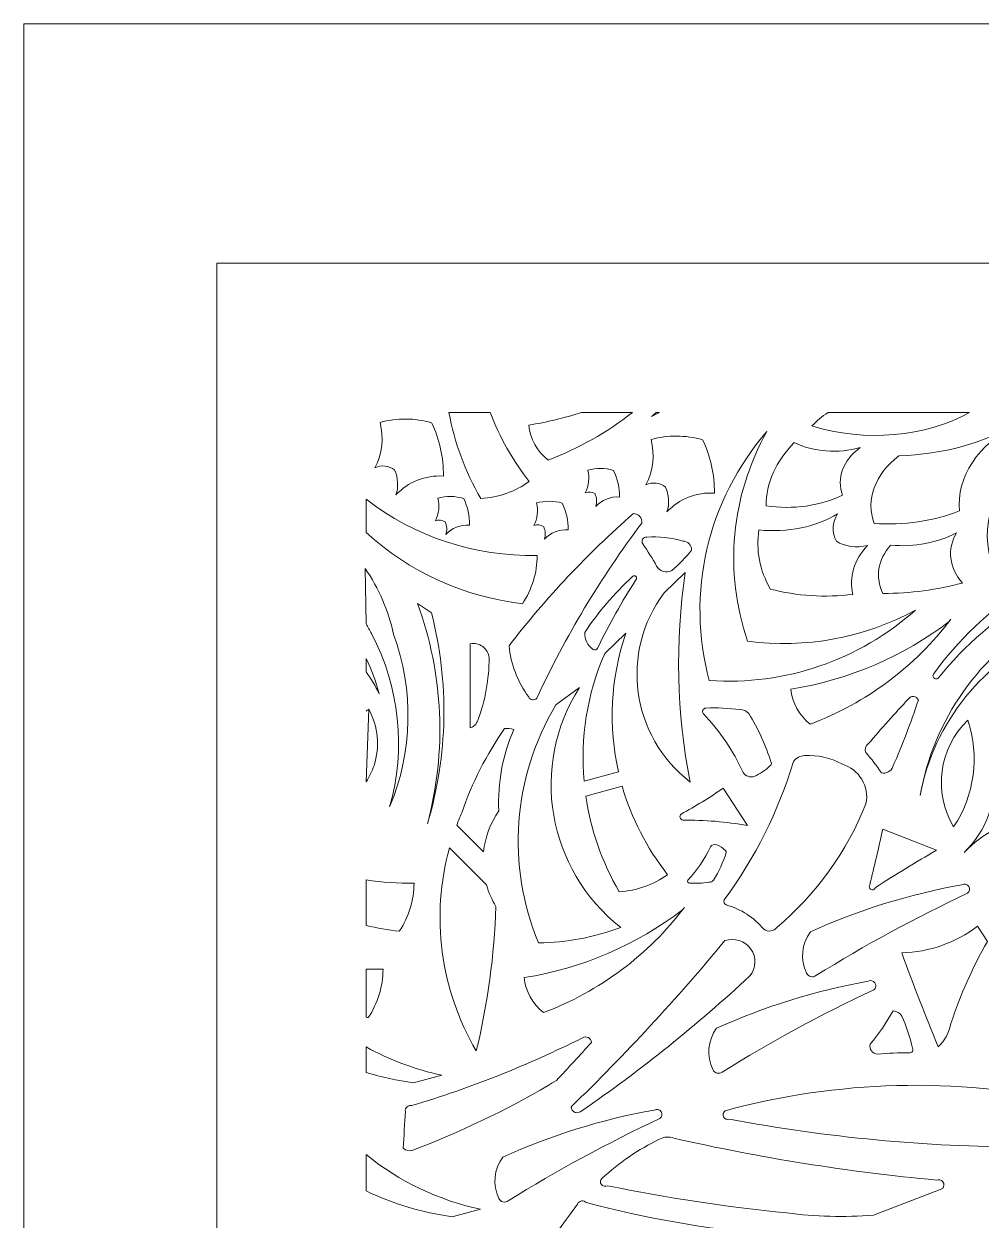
# Model space of a CAD drawing. Header units: millimetres. Extents: x -388 to 390, y -1187 to 1583.
# Drawn here: x -388 to -67.8, y 649.3 to 1049.5 of the extents above; entities that cross this region are included whole.
import ezdxf

# ---------------------------------------------------------------- set-up
doc = ezdxf.new("R2010")
doc.units = ezdxf.units.MM
doc.header["$MEASUREMENT"] = 0
doc.layers.add('Livello 1', color=7, linetype='Continuous')

msp = doc.modelspace()

# ---------------------------------------------------------------- linework, layer by layer
at = {"layer": 'Livello 1', "color": 2, "lineweight": 9}
msp.add_open_spline([(-388, -1049.5), (-388, -1049.5), (388, -1049.5), (388, -1049.5), (388, -1049.5), (388, -1049.5), (388, 1049.5), (388, 1049.5), (388, 1049.5), (388, 1049.5), (-388, 1049.5), (-388, 1049.5), (-388, 1049.5), (-388, 1049.5), (-388, -1049.5), (-388, -1049.5)], degree=3, knots=[0, 0, 0, 0, 0.2, 0.2, 0.2, 0.2, 0.4, 0.4, 0.4, 0.4, 0.6, 0.6, 0.6, 0.6, 1, 1, 1, 1], dxfattribs=at)
at = {"layer": 'Livello 1', "color": 177, "lineweight": 9}
for points in [[(-388, 985.5001), (-388, 985.5001), (-388, -1014.5), (-388, -1014.5)], [(-251.6357, 916.0665), (-257.2581, 917.6948), (-263.2364, 917.7331), (-268.88, 916.177)], [(-270.5808, 901.0096), (-268.1666, 905.7002), (-267.5627, 911.0856), (-268.88, 916.1769)], [(-247.7032, 898.2342), (-247.6013, 904.3945), (-248.9467, 910.4955), (-251.6357, 916.0663)], [(-219.1265, 915.301), (-218.6766, 910.7064), (-216.3401, 906.4874), (-212.6521, 903.6104)], [(-139.4603, 913.1655), (-159.4134, 890.1349), (-166.6094, 859.0163), (-158.7327, 829.8223)], [(-139.4603, 913.1655), (-151.5386, 891.6937), (-153.8867, 866.256), (-145.9361, 843.0134)], [(-95.2995, 905.0307), (-80.6194, 905.4738), (-66.6505, 909.3044), (-55.799, 915.8628)], [(-55.799, 915.8628), (-68.9333, 908.7293), (-76.1084, 897.8366), (-75.0986, 886.5633)], [(-179.9342, 895.3135), (-177.5199, 900.004), (-176.916, 905.3895), (-178.2333, 910.4807)], [(-160.9891, 910.3704), (-166.6113, 911.9987), (-172.5898, 912.037), (-178.2333, 910.4808)], [(-157.0565, 892.538), (-156.9546, 898.6984), (-158.3, 904.7993), (-160.989, 910.3703)], [(-130.3012, 909.4334), (-136.5124, 903.1606), (-139.7866, 895.8009), (-139.7121, 888.2798)], [(-130.3012, 909.4334), (-123.9016, 906.3435), (-115.537, 905.7161), (-108.2896, 907.7825)], [(-108.2896, 907.7825), (-114.0447, 903.4389), (-116.2483, 897.499), (-114.1971, 891.8593)], [(-95.2995, 905.0307), (-103.397, 898.8051), (-106.493, 890.366), (-103.6236, 882.3395)], [(-51.334, 906.2527), (-64.0579, 895.3858), (-68.681, 881.2614), (-63.9115, 867.8262)], [(-264.0278, 900.2747), (-265.8779, 901.7513), (-268.4373, 902.0383), (-270.5808, 901.0096)], [(-190.7641, 900.1547), (-193.5753, 900.9687), (-196.5644, 900.988), (-199.3863, 900.2099)], [(-263.5569, 891.9249), (-262.6487, 894.6688), (-262.8165, 897.6452), (-264.0278, 900.2747)], [(-247.7032, 898.2342), (-253.6958, 898.6155), (-259.5369, 896.2908), (-263.5569, 891.9249)], [(-235.1621, 890.7503), (-229.3136, 891.0686), (-223.6862, 893.0459), (-218.9665, 896.4409)], [(-200.2366, 892.6262), (-199.0295, 894.9714), (-198.7276, 897.6642), (-199.3863, 900.2098)], [(-188.7979, 891.2385), (-188.7468, 894.3187), (-189.4196, 897.3691), (-190.7641, 900.1545)], [(-173.3811, 894.5787), (-175.2312, 896.0552), (-177.7906, 896.3422), (-179.9342, 895.3135)], [(-196.9601, 892.2588), (-197.8852, 892.9971), (-199.165, 893.1405), (-200.2366, 892.6262)], [(-172.9103, 886.2287), (-172.0021, 888.9726), (-172.1698, 891.9491), (-173.3811, 894.5786)], [(-157.0565, 892.538), (-163.0492, 892.9193), (-168.8903, 890.5947), (-172.9103, 886.2287)], [(-250.3684, 883.2471), (-249.1614, 885.5924), (-248.8595, 888.2851), (-249.5181, 890.8308)], [(-240.8959, 890.7755), (-243.707, 891.5897), (-246.6962, 891.6089), (-249.5181, 890.8308)], [(-238.9297, 881.8594), (-238.8787, 884.9395), (-239.5514, 887.99), (-240.8959, 890.7755)], [(-217.4048, 881.6615), (-216.1977, 884.0068), (-215.8958, 886.6995), (-216.5544, 889.2451)], [(-207.9322, 889.1899), (-210.7435, 890.0041), (-213.7326, 890.0232), (-216.5544, 889.2451)], [(-205.966, 880.2737), (-205.915, 883.3539), (-206.5878, 886.4044), (-207.9322, 889.1898)], [(-196.7247, 888.0838), (-196.2706, 889.4557), (-196.3545, 890.944), (-196.9601, 892.2587)], [(-188.7979, 891.2385), (-191.7941, 891.4291), (-194.7147, 890.2668), (-196.7247, 888.0838)], [(-139.7121, 888.2795), (-130.814, 886.9603), (-121.5066, 888.2662), (-114.1969, 891.8592)], [(-184.0961, 885.697), (-199.412, 872.3316), (-213.3542, 857.531), (-225.7231, 841.507)], [(-142.161, 880.2333), (-132.5957, 879.2471), (-122.8939, 881.2223), (-115.8285, 885.5945)], [(-115.8285, 885.5945), (-117.6715, 882.6925), (-117.8201, 879.4346), (-116.2452, 876.4554)], [(-103.6236, 882.3394), (-93.6749, 881.7458), (-83.7061, 883.2219), (-75.0987, 886.5631)], [(-247.0919, 882.8797), (-248.017, 883.6179), (-249.2967, 883.7615), (-250.3684, 883.2471)], [(-246.8565, 878.7047), (-246.4024, 880.0767), (-246.4863, 881.5649), (-247.0919, 882.8797)], [(-238.9297, 881.8594), (-241.9259, 882.0501), (-244.8465, 880.8877), (-246.8565, 878.7047)], [(-214.1283, 881.294), (-215.0534, 882.0323), (-216.333, 882.1758), (-217.4048, 881.6615)], [(-181.3237, 882.5045), (-195.062, 864.2176), (-206.836, 844.5925), (-216.4585, 823.9408)], [(-213.8928, 877.1191), (-213.4387, 878.4911), (-213.5227, 879.9793), (-214.1283, 881.294)], [(-205.966, 880.2737), (-208.9623, 880.4644), (-211.8829, 879.302), (-213.8928, 877.1191)], [(-167.6112, 876.5096), (-171.5114, 877.6314), (-175.5813, 878.0816), (-179.639, 877.84)], [(-164.6477, 873.4968), (-164.6293, 875.1244), (-165.9484, 876.4655), (-167.611, 876.5096)], [(-142.161, 880.2333), (-143.1896, 873.5334), (-141.8868, 866.7604), (-138.3531, 860.4365)], [(-116.2452, 876.4553), (-113.4829, 874.6708), (-109.4152, 874.1142), (-105.8301, 875.0304)], [(-98.0849, 875.1165), (-90.1678, 874.4289), (-82.1864, 875.937), (-76.0184, 879.2856)], [(-76.0184, 879.2856), (-79.2594, 873.7767), (-78.5442, 867.578), (-74.0747, 862.4427)], [(-176.3567, 868.1114), (-177.7801, 870.6713), (-179.3236, 873.1655), (-180.9821, 875.5861)], [(-171.2753, 866.6209), (-168.8566, 868.7105), (-166.6382, 871.012), (-164.6477, 873.4968)], [(-105.8301, 875.0304), (-110.3639, 870.1517), (-112.0895, 864.3437), (-110.69, 858.6729)], [(-98.0849, 875.1165), (-102.3876, 870.2363), (-103.3184, 864.3551), (-100.64, 858.9702)], [(-221.2509, 855.55), (-218.0399, 860.3443), (-216.3243, 865.9496), (-216.313, 871.682)], [(-184.5618, 864.4816), (-190.5699, 858.9751), (-195.8819, 852.7482), (-200.3732, 845.9468)], [(-176.3567, 868.1114), (-175.3682, 866.3337), (-173.0999, 865.6684), (-171.2753, 866.6209)], [(-166.8036, 865.9306), (-166.8036, 865.9306), (-173.8573, 859.1784), (-173.8573, 859.1784)], [(-166.8036, 865.9306), (-170.1978, 842.657), (-169.6439, 818.9946), (-165.1643, 795.8975)], [(-183.1447, 863.8245), (-187.9306, 856.3645), (-192.2672, 848.6294), (-196.1307, 840.662)], [(-138.353, 860.4363), (-129.5574, 858.1271), (-119.9671, 857.5157), (-110.69, 858.6728)], [(-100.64, 858.9701), (-91.5286, 859.0055), (-82.5154, 860.1837), (-74.0747, 862.4426)], [(-53.4987, 861.1052), (-65.2413, 853.1887), (-75.4862, 843.3325), (-83.7747, 831.9776)], [(-173.8573, 859.1784), (-188.7403, 839.2094), (-184.9077, 811.3109), (-165.1643, 795.8975)], [(-50.1884, 858.4925), (-62.4207, 851.1219), (-73.2331, 841.7034), (-82.1315, 830.6674)], [(-256.3445, 855.6285), (-256.3445, 855.6285), (-251.7059, 852.5218), (-251.7059, 852.5218)], [(-253.0355, 781.8669), (-246.5086, 806.2174), (-247.662, 831.9307), (-256.3442, 855.628)], [(-253.0355, 781.8669), (-246.1434, 804.878), (-245.6842, 829.2772), (-251.7058, 852.5211)], [(-158.7326, 829.8217), (-133.4321, 828.1374), (-108.5301, 836.6641), (-89.8215, 853.4178)], [(-145.9359, 843.013), (-126.5736, 840.4493), (-106.8837, 844.1002), (-89.8215, 853.4178)], [(-131.4527, 826.9506), (-112.0909, 830.0223), (-93.8411, 837.8483), (-78.4089, 849.6968)], [(-124.9784, 815.2598), (-106.1988, 822.3588), (-89.8688, 834.5367), (-77.893, 850.3733)], [(-45.516, 851.6608), (-68.2255, 838.793), (-83.8738, 816.6699), (-88.1843, 791.3379)], [(-265.6607, 787.5448), (-260.1807, 806.9323), (-262.3401, 827.6267), (-271.7113, 845.53)], [(-265.6607, 787.5448), (-257.9567, 806.0065), (-257.4871, 826.6014), (-264.342, 845.381)], [(-200.3732, 845.9468), (-200.5422, 843.6436), (-199.4616, 841.4546), (-197.5466, 840.2211)], [(-186.6802, 845.6598), (-186.6802, 845.6598), (-193.7339, 838.9075), (-193.7339, 838.9075)], [(-186.6802, 845.6598), (-191.8388, 830.4689), (-192.551, 814.4412), (-189.1102, 799.2671)], [(-43.3258, 846.5105), (-66.8419, 836.7161), (-83.7147, 815.9637), (-88.1843, 791.3379)], [(-238.7242, 813.9818), (-238.7242, 813.9818), (-238.7242, 842.1481), (-238.7242, 842.1481)], [(-225.7231, 841.507), (-225.1388, 835.3142), (-222.8724, 829.3872), (-219.159, 824.3404)], [(-236.1579, 816.4936), (-233.6677, 823.2259), (-232.4006, 830.3329), (-232.4134, 837.4928)], [(-193.7339, 838.9075), (-199.6306, 825.2443), (-201.9088, 810.5718), (-200.647, 796.1757)], [(-202.1255, 827.5141), (-218.9263, 801.1912), (-213.026, 766.7394), (-188.3733, 747.2161)], [(-202.1255, 827.5141), (-202.1255, 827.5141), (-210.0215, 821.7232), (-210.0215, 821.7232)], [(-131.4527, 826.9506), (-131.0029, 822.356), (-128.6663, 818.1369), (-124.9784, 815.2598)], [(-210.0215, 821.7232), (-224.5433, 797.5161), (-226.6988, 768.0663), (-215.8507, 742.0808)], [(-148.4347, 820.1027), (-152.2468, 820.6089), (-156.0973, 820.7821), (-159.941, 820.6207)], [(-92.1181, 823.703), (-96.7042, 818.7754), (-101.1867, 813.7565), (-105.5632, 808.6497)], [(-97.3551, 801.0692), (-94.1405, 808.3471), (-91.2917, 815.7747), (-88.8189, 823.3253)], [(-272.6658, 820.2412), (-272.9476, 820.047), (-273.2257, 819.8481), (-273.5, 819.6451)], [(-238.7242, 813.982), (-237.5282, 814.4015), (-236.5868, 815.3231), (-236.1579, 816.4936)], [(-147.4114, 799.0613), (-150.718, 806.3359), (-155.2479, 813.0162), (-160.8127, 818.8243)], [(-145.5555, 818.824), (-146.2613, 819.6633), (-147.3245, 820.1355), (-148.4347, 820.1027)], [(-138.0109, 802.3796), (-139.8374, 808.1394), (-142.3708, 813.6611), (-145.5555, 818.824)], [(-72.2885, 816.5593), (-82.0086, 807.1131), (-83.9487, 792.4201), (-77.0017, 780.8659)], [(-77.0017, 780.8659), (-70.0009, 791.4557), (-68.2685, 804.5755), (-72.2884, 816.5591)], [(-227.2075, 813.7598), (-233.2694, 805.0606), (-238.096, 795.5962), (-241.5552, 785.626)], [(-224.1215, 813.4319), (-227.892, 804.8662), (-229.6082, 795.5693), (-229.1385, 786.254)], [(-224.1215, 813.4319), (-225.0991, 813.8196), (-226.1677, 813.9331), (-227.2075, 813.7598)], [(-105.5632, 808.6497), (-106.4615, 807.9694), (-106.8085, 806.7994), (-106.4219, 805.7542)], [(-126.8583, 804.7593), (-128.3486, 804.6538), (-129.7182, 803.9191), (-130.6109, 802.7466)], [(-114.4278, 801.9275), (-118.2168, 803.9963), (-122.5252, 804.9778), (-126.8583, 804.7593)], [(-101.1932, 798.9364), (-102.725, 801.3569), (-104.4748, 803.6387), (-106.4219, 805.7542)], [(-153.7743, 756.4503), (-143.414, 770.4779), (-135.5799, 786.1355), (-130.6109, 802.7466)], [(-143.6918, 797.7838), (-141.7591, 798.6475), (-139.9866, 799.8197), (-138.4469, 801.2525)], [(-138.4469, 801.2525), (-138.0881, 801.5119), (-137.9177, 801.9527), (-138.0109, 802.3796)], [(-106.3423, 788.6114), (-105.1216, 794.4272), (-108.6247, 800.1963), (-114.4278, 801.9275)], [(-101.1932, 798.9364), (-99.5444, 798.5796), (-97.887, 799.5007), (-97.3551, 801.0692)], [(-200.6465, 796.176), (-200.6465, 796.176), (-189.1101, 799.2672), (-189.1101, 799.2672)], [(-147.4114, 799.0613), (-146.6112, 797.8588), (-145.0842, 797.3343), (-143.6918, 797.7838)], [(-73.4749, 772.351), (-65.9228, 779.5613), (-62.3549, 789.8745), (-63.8779, 800.0917)], [(-187.8752, 794.4695), (-187.8752, 794.4695), (-200.068, 791.2026), (-200.068, 791.2026)], [(-187.8754, 794.4696), (-184.8264, 783.8981), (-179.723, 773.8412), (-172.6682, 764.8941)], [(-168.1724, 785.1561), (-163.2933, 787.7796), (-158.5847, 790.6958), (-154.0735, 793.8882)], [(-154.0735, 793.8882), (-154.0735, 793.8882), (-145.9977, 781.3667), (-145.9977, 781.3667)], [(-200.0685, 791.2026), (-198.4535, 780.0786), (-194.7063, 769.211), (-188.8638, 759.2034)], [(-136.1128, 747.2459), (-122.9054, 758.4651), (-112.6875, 772.6625), (-106.3423, 788.6114)], [(-241.5552, 785.626), (-242.1448, 784.2598), (-242.6982, 782.8832), (-243.2156, 781.498)], [(-229.1385, 786.254), (-232.04, 782.083), (-233.7487, 777.3586), (-234.2505, 772.5328)], [(-49.9158, 784.3576), (-58.957, 783.1598), (-67.2884, 778.9138), (-73.4749, 772.351)], [(-243.2156, 781.4979), (-243.2156, 781.4979), (-234.2505, 772.5328), (-234.2505, 772.5328)], [(-145.9977, 781.3667), (-153.1388, 782.6186), (-160.3856, 783.2014), (-167.6398, 783.107)], [(-105.0905, 761.4301), (-103.5493, 767.6361), (-102.0948, 773.8623), (-100.7275, 780.107)], [(-82.7959, 773.0964), (-82.7959, 773.0964), (-100.7275, 780.107), (-100.7275, 780.107)], [(-245.6792, 773.8649), (-251.9029, 751.1047), (-248.7956, 726.666), (-236.6851, 705.9219)], [(-245.6792, 773.8649), (-245.6792, 773.8649), (-233.2698, 761.4555), (-233.2698, 761.4555)], [(-158.3671, 774.1945), (-160.2284, 770.0997), (-162.7782, 766.3394), (-165.9106, 763.0701)], [(-158.3671, 774.1945), (-157.9167, 774.8714), (-157.0571, 775.1666), (-156.2734, 774.9136)], [(-153.0756, 772.3267), (-154.1037, 769.0846), (-155.5298, 765.9764), (-157.3225, 763.0703)], [(-156.2734, 774.9136), (-155.1854, 774.4275), (-154.1877, 773.7677), (-153.3211, 772.9612)], [(-153.3211, 772.9612), (-153.1191, 772.8151), (-153.0231, 772.567), (-153.0756, 772.3267)], [(-82.7959, 773.0964), (-89.6263, 769.0279), (-96.404, 764.8752), (-103.1274, 760.6393)], [(-188.8638, 759.2034), (-183.0152, 759.5218), (-177.3879, 761.4991), (-172.6682, 764.8941)], [(-262.4374, 745.9709), (-259.2264, 750.7652), (-257.5107, 756.3704), (-257.4995, 762.1028)], [(-233.2698, 761.4555), (-232.5561, 758.9754), (-231.5058, 756.5627), (-230.1168, 754.2837)], [(-158.9431, 762.3505), (-161.0889, 762.0656), (-163.2564, 761.968), (-165.4199, 762.0589)], [(-157.3225, 763.0703), (-157.7197, 762.5978), (-158.3182, 762.3321), (-158.9431, 762.3505)], [(-74.2578, 761.5275), (-91.7502, 758.374), (-108.769, 753.0852), (-124.9157, 745.7847)], [(-153.7743, 756.4503), (-153.9939, 755.8138), (-153.7162, 755.1147), (-153.1149, 754.7903)], [(-72.3687, 758.6706), (-89.8174, 750.5001), (-106.7437, 741.3012), (-123.0539, 731.1244)], [(-236.6851, 705.9219), (-232.8456, 721.7865), (-230.6452, 737.9884), (-230.1168, 754.2837)], [(-220.6495, 730.4727), (-201.2877, 733.5445), (-183.0378, 741.3704), (-167.6058, 753.2189)], [(-214.1751, 718.7821), (-195.3956, 725.8809), (-179.0656, 738.0588), (-167.0898, 753.8955)], [(-140.5045, 746.6318), (-143.7462, 750.5606), (-148.1514, 753.4105), (-153.1149, 754.7903)], [(-215.8507, 742.0808), (-206.4567, 742.2209), (-197.1591, 743.9584), (-188.3733, 747.2161)], [(-140.5045, 746.6318), (-139.1084, 745.6537), (-137.1731, 745.9244), (-136.1128, 747.2459)], [(-124.9157, 745.7847), (-127.8645, 741.7411), (-128.3542, 736.4551), (-126.1965, 731.9586)], [(-94.3382, 738.737), (-85.1504, 739.0036), (-76.2883, 742.1278), (-69.0374, 747.6567)], [(-69.0374, 747.6567), (-69.0374, 747.6567), (-65.7329, 742.5327), (-65.7329, 742.5327)], [(-204.9478, 687.2102), (-186.7887, 704.8149), (-169.6284, 723.3795), (-153.544, 742.8207)], [(-65.7329, 742.5327), (-70.7013, 733.8191), (-74.7877, 724.6511), (-77.9338, 715.1596)], [(-94.3382, 738.737), (-90.5277, 728.1597), (-86.4607, 717.6728), (-82.1405, 707.2848)], [(-272.8138, 717.1195), (-269.6028, 721.9139), (-267.8871, 727.5191), (-267.8758, 733.2515)], [(-220.6495, 730.4727), (-220.1997, 725.8781), (-217.8631, 721.659), (-214.1751, 718.7821)], [(-201.4121, 685.8879), (-181.5371, 699.5539), (-162.7344, 714.6556), (-145.1615, 731.0667)], [(-105.6391, 729.2454), (-123.1314, 726.092), (-140.1503, 720.8031), (-156.2969, 713.5026)], [(-103.7499, 726.3886), (-121.1988, 718.2181), (-138.1249, 709.0192), (-154.4351, 698.8423)], [(-104.9294, 708.1825), (-102.0622, 711.6803), (-99.4898, 715.4002), (-97.2378, 719.3054)], [(-94.3177, 717.6006), (-94.9155, 718.6333), (-96.0252, 719.2811), (-97.2378, 719.3054)], [(-90.7517, 706.8586), (-91.5968, 710.5399), (-92.7907, 714.1362), (-94.3177, 717.6006)], [(-156.2969, 713.5026), (-159.2457, 709.4591), (-159.7354, 704.173), (-157.5777, 699.6765)], [(-82.1405, 707.2848), (-79.9642, 709.4384), (-78.4988, 712.1817), (-77.9338, 715.1596)], [(-258.2064, 687.6509), (-238.5515, 693.5649), (-219.4645, 701.1546), (-201.1648, 710.3326)], [(-209.9017, 696.0493), (-205.9357, 700.2408), (-202.0213, 704.4787), (-198.1593, 708.7622)], [(-91.7937, 705.2468), (-95.3633, 705.349), (-98.9358, 705.2004), (-102.4836, 704.8021)], [(-248.1894, 697.8024), (-248.1894, 697.8024), (-257.7151, 695.2843), (-257.7151, 695.2843)], [(-38.3357, 688.9944), (-76.3661, 697.1651), (-115.8606, 696.1171), (-153.3827, 685.9415)], [(-257.9595, 672.6849), (-242.2645, 678.6965), (-227.0935, 685.9439), (-212.5956, 694.3558)], [(-209.9017, 696.0493), (-210.8235, 695.5219), (-211.7223, 694.9569), (-212.5956, 694.3558)], [(-260.4114, 685.7002), (-260.6619, 681.5934), (-260.8961, 677.4857), (-261.1138, 673.3771)], [(-177.1945, 686.1689), (-194.6869, 683.0155), (-211.7057, 677.7266), (-227.8524, 670.4261)], [(-175.3054, 683.312), (-192.7543, 675.1416), (-209.6804, 665.9426), (-225.9906, 655.7658)], [(-151.9943, 683.1278), (-119.4709, 676.9905), (-86.4307, 673.855), (-53.3085, 673.7625)], [(-175.3864, 676.4098), (-182.4454, 672.9847), (-188.9422, 668.5471), (-194.6615, 663.2436)], [(-170.5854, 676.7363), (-172.1532, 677.3479), (-173.9201, 677.2278), (-175.3864, 676.4098)], [(-170.5854, 676.7363), (-141.6638, 670.1621), (-112.3269, 665.4794), (-82.7696, 662.7192)], [(-261.1138, 673.3771), (-260.26, 672.6195), (-259.0623, 672.3566), (-257.9595, 672.6849)], [(-227.8524, 670.4261), (-230.8012, 666.3826), (-231.2909, 661.0965), (-229.1332, 656.6)], [(-192.8473, 660.8243), (-173.0215, 656.7977), (-152.9979, 653.7679), (-132.8554, 651.7471)], [(-80.656, 659.918), (-88.4038, 656.9913), (-96.1324, 654.0161), (-103.8413, 650.9927)], [(-235.2212, 652.9985), (-235.2212, 652.9985), (-244.7469, 650.4804), (-244.7469, 650.4804)], [(-202.8066, 654.722), (-205.2582, 651.3799), (-207.6966, 648.0286), (-210.1215, 644.6679)], [(-199.8779, 655.2198), (-180.0314, 649.9543), (-159.7513, 646.4024), (-139.2705, 644.6049)], [(-132.8554, 651.7471), (-123.2369, 650.5117), (-113.5132, 650.2589), (-103.8413, 650.9927)]]:
    msp.add_open_spline(points, degree=3, dxfattribs=at)
at = {"layer": 'Livello 1', "color": 242, "lineweight": 9}
msp.add_open_spline([(323.5, -969.5005), (323.5, -969.5005), (-323.5, -969.5005), (-323.5, -969.5005), (-323.5, -969.5005), (-323.5, -969.5005), (-323.5, 969.5005), (-323.5, 969.5005), (-323.5, 969.5005), (-323.5, 969.5005), (323.5, 969.5005), (323.5, 969.5005), (323.5, 969.5005), (323.5, 969.5005), (323.5, 60.8387), (323.5, 60.8387), (323.5, 60.8387), (323.5, 60.8387), (257.4997, -137.4998), (257.4997, -137.4998), (257.4997, -137.4998), (257.4997, -137.4998), (323.5, -174.5014), (323.5, -174.5014), (323.5, -174.5014), (323.5, -174.5014), (323.5, -969.5005), (323.5, -969.5005)], degree=3, knots=[0, 0, 0, 0, 0.125, 0.125, 0.125, 0.125, 0.25, 0.25, 0.25, 0.25, 0.375, 0.375, 0.375, 0.375, 0.5, 0.5, 0.5, 0.5, 0.625, 0.625, 0.625, 0.625, 0.75, 0.75, 0.75, 0.75, 1, 1, 1, 1], dxfattribs=at)
at = {"layer": 'Livello 1', "color": 177, "lineweight": 9}
for points, knots in [([(-235.1621, 890.7503), (-240.4344, 899.7811), (-244.0005, 909.5125), (-245.833, 919.5004), (-245.833, 919.5004), (-245.833, 919.5004), (-232.0086, 919.5004), (-232.0086, 919.5004), (-232.0086, 919.5004), (-228.9203, 911.3148), (-224.5558, 903.5295), (-218.9665, 896.4409)], [0, 0, 0, 0, 0.25, 0.25, 0.25, 0.25, 0.5, 0.5, 0.5, 0.5, 1, 1, 1, 1]), ([(-219.1265, 915.301), (-213.131, 916.2521), (-207.2418, 917.6592), (-201.51, 919.5004), (-201.51, 919.5004), (-201.51, 919.5004), (-184.4541, 919.5004), (-184.4541, 919.5004), (-184.4541, 919.5004), (-192.9217, 912.8499), (-202.4238, 907.4767), (-212.6521, 903.6104)], [0, 0, 0, 0, 0.25, 0.25, 0.25, 0.25, 0.5, 0.5, 0.5, 0.5, 1, 1, 1, 1]), ([(-178.029, 918.1425), (-177.5152, 918.6026), (-176.9956, 919.0553), (-176.4707, 919.5005), (-176.4707, 919.5005), (-176.4707, 919.5005), (-175.4231, 919.5005), (-175.4231, 919.5005), (-175.4231, 919.5005), (-176.2994, 919.0652), (-177.1683, 918.6125), (-178.029, 918.1425)], [0, 0, 0, 0, 0.25, 0.25, 0.25, 0.25, 0.5, 0.5, 0.5, 0.5, 1, 1, 1, 1]), ([(-124.3914, 915.0129), (-122.839, 916.6486), (-121.0333, 918.1508), (-119.0167, 919.5005), (-119.0167, 919.5005), (-119.0167, 919.5005), (-71.6534, 919.5004), (-71.6534, 919.5004), (-71.6534, 919.5004), (-86.1906, 911.32), (-106.821, 909.441), (-124.3914, 915.0129)], [0, 0, 0, 0, 0.25, 0.25, 0.25, 0.25, 0.5, 0.5, 0.5, 0.5, 1, 1, 1, 1]), ([(-221.2509, 855.55), (-240.9458, 857.8087), (-259.2281, 866.2124), (-273.5, 879.3183), (-273.5, 879.3183), (-273.5, 879.3183), (-273.5, 890.4698), (-273.5, 890.4698), (-273.5, 890.4698), (-257.3609, 877.9756), (-237.1662, 871.244), (-216.313, 871.682)], [0, 0, 0, 0, 0.25, 0.25, 0.25, 0.25, 0.5, 0.5, 0.5, 0.5, 1, 1, 1, 1]), ([(-181.3237, 882.5045), (-181.2038, 883.2983), (-181.4395, 884.1043), (-181.9705, 884.7158), (-181.9705, 884.7158), (-182.5015, 885.3272), (-183.2762, 885.6849), (-184.0961, 885.697)], [0, 0, 0, 0, 0.33333333, 0.33333333, 0.33333333, 0.33333333, 1, 1, 1, 1]), ([(-179.639, 877.84), (-180.2048, 877.882), (-180.7455, 877.6041), (-181.0314, 877.1245), (-181.0314, 877.1245), (-181.3173, 876.6447), (-181.2982, 876.0474), (-180.9821, 875.5861)], [0, 0, 0, 0, 0.33333333, 0.33333333, 0.33333333, 0.33333333, 1, 1, 1, 1]), ([(-271.7115, 845.5304), (-272.2776, 846.6342), (-272.874, 847.7219), (-273.4999, 848.7919), (-273.4999, 848.7919), (-273.4999, 848.7919), (-273.8857, 867.3771), (-273.8857, 867.3771), (-273.8857, 867.3771), (-269.3033, 860.7062), (-266.0642, 853.2407), (-264.3421, 845.3814)], [0, 0, 0, 0, 0.25, 0.25, 0.25, 0.25, 0.5, 0.5, 0.5, 0.5, 1, 1, 1, 1]), ([(-183.1447, 863.8245), (-182.988, 864.2145), (-183.1576, 864.6531), (-183.532, 864.8268), (-183.532, 864.8268), (-183.9065, 865.0004), (-184.3572, 864.8493), (-184.5618, 864.4816)], [0, 0, 0, 0, 0.33333333, 0.33333333, 0.33333333, 0.33333333, 1, 1, 1, 1]), ([(-232.4134, 837.4931), (-232.5554, 838.9577), (-233.3199, 840.2965), (-234.5205, 841.1817), (-234.5205, 841.1817), (-235.721, 842.0673), (-237.2467, 842.4181), (-238.7242, 842.1481)], [0, 0, 0, 0, 0.33333333, 0.33333333, 0.33333333, 0.33333333, 1, 1, 1, 1]), ([(-197.5466, 840.2211), (-197.3122, 840.061), (-197.0158, 840.0177), (-196.7406, 840.1033), (-196.7406, 840.1033), (-196.4655, 840.189), (-196.2411, 840.3944), (-196.1307, 840.662)], [0, 0, 0, 0, 0.33333333, 0.33333333, 0.33333333, 0.33333333, 1, 1, 1, 1]), ([(-269.1415, 825.4496), (-270.4491, 827.9851), (-271.9048, 830.4401), (-273.4999, 832.8024), (-273.4999, 832.8024), (-273.4999, 832.8024), (-273.4999, 837.1833), (-273.4999, 837.1833), (-273.4999, 837.1833), (-271.7288, 833.4037), (-270.2696, 829.48), (-269.1415, 825.4496)], [0, 0, 0, 0, 0.25, 0.25, 0.25, 0.25, 0.5, 0.5, 0.5, 0.5, 1, 1, 1, 1]), ([(-83.7747, 831.9776), (-83.9667, 831.6482), (-83.9626, 831.2432), (-83.7639, 830.9176), (-83.7639, 830.9176), (-83.5654, 830.592), (-83.203, 830.3964), (-82.8156, 830.4055), (-82.8156, 830.4055), (-82.4283, 830.4146), (-82.076, 830.627), (-81.8935, 830.9616)], [0, 0, 0, 0, 0.25, 0.25, 0.25, 0.25, 0.5, 0.5, 0.5, 0.5, 1, 1, 1, 1]), ([(-219.159, 824.3404), (-218.9584, 823.8225), (-218.4878, 823.4506), (-217.9281, 823.3678), (-217.9281, 823.3678), (-217.3684, 823.285), (-216.8066, 823.5041), (-216.4585, 823.9408)], [0, 0, 0, 0, 0.33333333, 0.33333333, 0.33333333, 0.33333333, 1, 1, 1, 1]), ([(-88.8189, 823.3253), (-89.0652, 823.9659), (-89.6564, 824.4183), (-90.351, 824.4978), (-90.351, 824.4978), (-91.0456, 824.5774), (-91.7275, 824.2707), (-92.1181, 823.703)], [0, 0, 0, 0, 0.33333333, 0.33333333, 0.33333333, 0.33333333, 1, 1, 1, 1]), ([(-159.941, 820.6207), (-160.3519, 820.5753), (-160.7097, 820.3254), (-160.8872, 819.9597), (-160.8872, 819.9597), (-161.0646, 819.5941), (-161.0364, 819.1648), (-160.8127, 818.8243)], [0, 0, 0, 0, 0.33333333, 0.33333333, 0.33333333, 0.33333333, 1, 1, 1, 1]), ([(-272.6658, 820.2411), (-269.4859, 814.4702), (-268.8439, 807.681), (-270.8881, 801.4372), (-270.8881, 801.4372), (-271.5253, 799.4905), (-272.4065, 797.649), (-273.4999, 795.9489), (-273.4999, 795.9489), (-273.4999, 795.9489), (-272.6658, 820.2411), (-272.6658, 820.2411)], [0, 0, 0, 0, 0.25, 0.25, 0.25, 0.25, 0.5, 0.5, 0.5, 0.5, 1, 1, 1, 1]), ([(-168.1724, 785.1561), (-168.4996, 784.855), (-168.6339, 784.4037), (-168.5231, 783.9779), (-168.5231, 783.9779), (-168.4124, 783.552), (-168.0741, 783.2184), (-167.6398, 783.107)], [0, 0, 0, 0, 0.33333333, 0.33333333, 0.33333333, 0.33333333, 1, 1, 1, 1]), ([(-262.4374, 745.9709), (-266.1651, 746.3983), (-269.8596, 747.0482), (-273.5, 747.9159), (-273.5, 747.9159), (-273.5, 747.9159), (-273.5, 763.1796), (-273.5, 763.1796), (-273.5, 763.1796), (-268.2174, 762.3517), (-262.8621, 761.9903), (-257.4995, 762.1028)], [0, 0, 0, 0, 0.25, 0.25, 0.25, 0.25, 0.5, 0.5, 0.5, 0.5, 1, 1, 1, 1]), ([(-165.4199, 762.0589), (-165.6512, 762.0845), (-165.8526, 762.2252), (-165.9525, 762.431), (-165.9525, 762.431), (-166.0524, 762.6368), (-166.0365, 762.8784), (-165.9106, 763.0701)], [0, 0, 0, 0, 0.33333333, 0.33333333, 0.33333333, 0.33333333, 1, 1, 1, 1]), ([(-105.0905, 761.4301), (-105.3029, 761.0764), (-105.2852, 760.6339), (-105.0452, 760.2976), (-105.0452, 760.2976), (-104.8051, 759.9613), (-104.3867, 759.7926), (-103.9742, 759.8662), (-103.9742, 759.8662), (-103.5617, 759.9397), (-103.231, 760.2418), (-103.1274, 760.6393)], [0, 0, 0, 0, 0.25, 0.25, 0.25, 0.25, 0.5, 0.5, 0.5, 0.5, 1, 1, 1, 1]), ([(-72.3687, 758.6706), (-71.6308, 759.2065), (-71.4451, 760.211), (-71.9442, 760.9661), (-71.9442, 760.9661), (-72.4435, 761.721), (-73.456, 761.9667), (-74.2578, 761.5275)], [0, 0, 0, 0, 0.33333333, 0.33333333, 0.33333333, 0.33333333, 1, 1, 1, 1]), ([(-145.1615, 731.0667), (-143.0275, 733.65), (-142.8957, 737.3029), (-144.8384, 740.027), (-144.8384, 740.027), (-146.7812, 742.7511), (-150.3301, 743.89), (-153.5439, 742.8207)], [0, 0, 0, 0, 0.33333333, 0.33333333, 0.33333333, 0.33333333, 1, 1, 1, 1]), ([(-272.8138, 717.1195), (-273.0426, 717.1457), (-273.2715, 717.1728), (-273.5, 717.2007), (-273.5, 717.2007), (-273.5, 717.2007), (-273.5, 733.3071), (-273.5, 733.3071), (-273.5, 733.3071), (-271.6273, 733.2307), (-269.7515, 733.2122), (-267.8758, 733.2515)], [0, 0, 0, 0, 0.25, 0.25, 0.25, 0.25, 0.5, 0.5, 0.5, 0.5, 1, 1, 1, 1]), ([(-126.1965, 731.9586), (-125.9429, 731.3912), (-125.4402, 730.967), (-124.8294, 730.8048), (-124.8294, 730.8048), (-124.2187, 730.6427), (-123.5657, 730.7602), (-123.0539, 731.1244)], [0, 0, 0, 0, 0.33333333, 0.33333333, 0.33333333, 0.33333333, 1, 1, 1, 1]), ([(-103.7499, 726.3886), (-103.0121, 726.9244), (-102.8263, 727.929), (-103.3256, 728.684), (-103.3256, 728.684), (-103.8247, 729.4389), (-104.8373, 729.6846), (-105.6391, 729.2454)], [0, 0, 0, 0, 0.33333333, 0.33333333, 0.33333333, 0.33333333, 1, 1, 1, 1]), ([(-198.1593, 708.7622), (-198.184, 709.449), (-198.5805, 710.0709), (-199.1999, 710.3946), (-199.1999, 710.3946), (-199.8193, 710.7181), (-200.5679, 710.6946), (-201.1648, 710.3326)], [0, 0, 0, 0, 0.33333333, 0.33333333, 0.33333333, 0.33333333, 1, 1, 1, 1]), ([(-257.7151, 695.2843), (-263.0775, 695.9862), (-268.3594, 697.1488), (-273.5, 698.7551), (-273.5, 698.7551), (-273.5, 698.7551), (-273.5, 707.2498), (-273.5, 707.2498), (-273.5, 707.2498), (-265.6249, 702.8678), (-257.0918, 699.6754), (-248.1894, 697.8024)], [0, 0, 0, 0, 0.25, 0.25, 0.25, 0.25, 0.5, 0.5, 0.5, 0.5, 1, 1, 1, 1]), ([(-104.9294, 708.1825), (-105.1224, 707.4106), (-104.9638, 706.5947), (-104.4946, 705.9462), (-104.4946, 705.9462), (-104.0253, 705.2976), (-103.2917, 704.8802), (-102.4836, 704.8021)], [0, 0, 0, 0, 0.33333333, 0.33333333, 0.33333333, 0.33333333, 1, 1, 1, 1]), ([(-91.7937, 705.2468), (-91.3981, 705.2461), (-91.0299, 705.4442), (-90.8184, 705.7714), (-90.8184, 705.7714), (-90.6069, 706.0985), (-90.5817, 706.509), (-90.7517, 706.8586)], [0, 0, 0, 0, 0.33333333, 0.33333333, 0.33333333, 0.33333333, 1, 1, 1, 1]), ([(-157.5777, 699.6765), (-157.3241, 699.1092), (-156.8214, 698.6849), (-156.2106, 698.5228), (-156.2106, 698.5228), (-155.5999, 698.3607), (-154.947, 698.4781), (-154.4351, 698.8423)], [0, 0, 0, 0, 0.33333333, 0.33333333, 0.33333333, 0.33333333, 1, 1, 1, 1]), ([(-258.2064, 687.6509), (-258.7853, 687.7935), (-259.3986, 687.6438), (-259.8415, 687.2521), (-259.8415, 687.2521), (-260.2843, 686.8604), (-260.4981, 686.2781), (-260.4114, 685.7002)], [0, 0, 0, 0, 0.33333333, 0.33333333, 0.33333333, 0.33333333, 1, 1, 1, 1]), ([(-204.9478, 687.2102), (-204.9261, 686.3991), (-204.4067, 685.6808), (-203.6321, 685.3911), (-203.6321, 685.3911), (-202.8576, 685.1016), (-201.981, 685.2977), (-201.4121, 685.8879)], [0, 0, 0, 0, 0.33333333, 0.33333333, 0.33333333, 0.33333333, 1, 1, 1, 1]), ([(-175.3054, 683.312), (-174.5676, 683.8479), (-174.3818, 684.8525), (-174.8809, 685.6074), (-174.8809, 685.6074), (-175.3802, 686.3624), (-176.3927, 686.6081), (-177.1945, 686.1689)], [0, 0, 0, 0, 0.33333333, 0.33333333, 0.33333333, 0.33333333, 1, 1, 1, 1]), ([(-153.3827, 685.9415), (-154.0782, 685.5167), (-154.335, 684.6475), (-153.9785, 683.925), (-153.9785, 683.925), (-153.622, 683.2025), (-152.7667, 682.8588), (-151.9943, 683.1278)], [0, 0, 0, 0, 0.33333333, 0.33333333, 0.33333333, 0.33333333, 1, 1, 1, 1]), ([(-244.7469, 650.4804), (-254.775, 651.7932), (-264.4867, 654.712), (-273.5, 659.0964), (-273.5, 659.0964), (-273.5, 659.0964), (-273.5, 671.2337), (-273.5, 671.2337), (-273.5, 671.2337), (-262.4865, 662.2604), (-249.366, 655.9744), (-235.2212, 652.9985)], [0, 0, 0, 0, 0.25, 0.25, 0.25, 0.25, 0.5, 0.5, 0.5, 0.5, 1, 1, 1, 1]), ([(-194.6615, 663.2436), (-195.2338, 662.7212), (-195.3159, 661.8623), (-194.853, 661.2449), (-194.853, 661.2449), (-194.3899, 660.6275), (-193.5281, 660.4467), (-192.8473, 660.8243)], [0, 0, 0, 0, 0.33333333, 0.33333333, 0.33333333, 0.33333333, 1, 1, 1, 1]), ([(-80.656, 659.918), (-80.1185, 660.553), (-80.0925, 661.4646), (-80.593, 662.1279), (-80.593, 662.1279), (-81.0935, 662.7911), (-81.9915, 663.035), (-82.7696, 662.7192)], [0, 0, 0, 0, 0.33333333, 0.33333333, 0.33333333, 0.33333333, 1, 1, 1, 1]), ([(-229.1332, 656.6), (-228.8796, 656.0326), (-228.3769, 655.6084), (-227.7661, 655.4463), (-227.7661, 655.4463), (-227.1554, 655.2841), (-226.5024, 655.4016), (-225.9906, 655.7658)], [0, 0, 0, 0, 0.33333333, 0.33333333, 0.33333333, 0.33333333, 1, 1, 1, 1]), ([(-199.8779, 655.2198), (-200.2898, 655.6427), (-200.8901, 655.8366), (-201.4782, 655.7366), (-201.4782, 655.7366), (-202.0663, 655.6366), (-202.5647, 655.256), (-202.8066, 654.722)], [0, 0, 0, 0, 0.33333333, 0.33333333, 0.33333333, 0.33333333, 1, 1, 1, 1])]:
    msp.add_open_spline(points, degree=3, knots=knots, dxfattribs=at)

doc.saveas('drawing.dxf')
